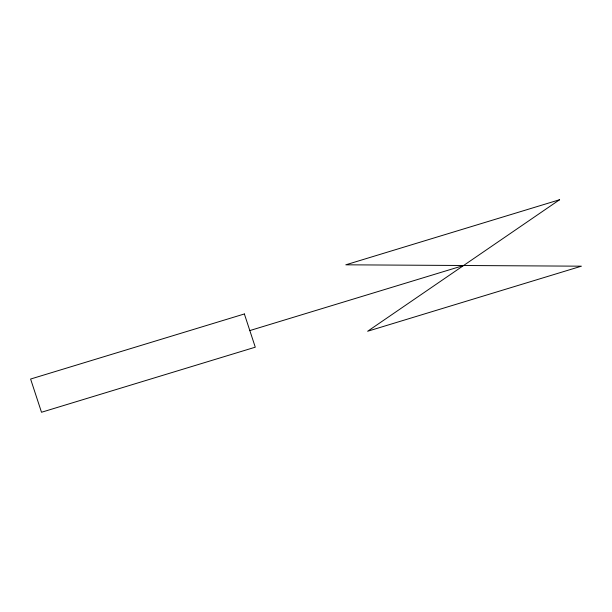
<?xml version="1.0" encoding="UTF-8"?>
<svg xmlns="http://www.w3.org/2000/svg" width="612" height="612" viewBox="0 0 612 612"><rect width="100%" height="100%" fill="white"/><g stroke="black" fill="none" stroke-linecap="round" stroke-linejoin="round"><path stroke-width="0.92" d="M249.826 330.572L463.605 265.501M559.582 199.742L367.628 331.253L581.4 266.182L345.811 264.812L559.582 199.742M244.372 313.964L30.6 379.042L41.509 412.258L255.28 347.188L244.372 313.964"/></g></svg>
